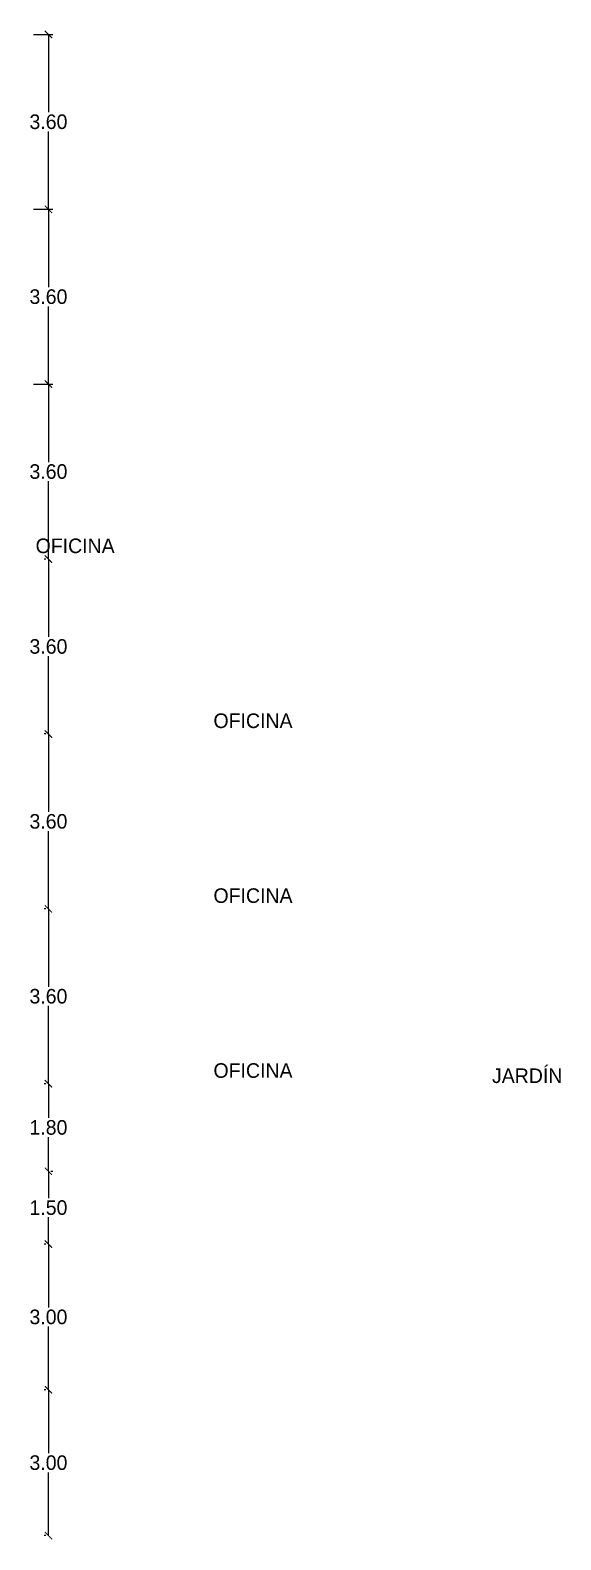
# Model space of a CAD drawing. Header units: millimetres. Extents: x -101 to 3415, y -52 to 1366.
# Drawn here: x 402.7 to 452.7, y 38.3 to 180.4 of the extents above; entities that cross this region are included whole.
import ezdxf

# ---------------------------------------------------------------- set-up
doc = ezdxf.new("R2010")
doc.units = ezdxf.units.MM
doc.layers.add('00_ARQ', color=8, linetype='Continuous')

# ---------------------------------------------------------------- blocks, each defined once
blk = doc.blocks.new('_ArchTick')
at = {"color": 0, "linetype": 'ByBlock', "const_width": 0.15}
blk.add_lwpolyline([(-0.5, -0.5), (0.5, 0.5)], dxfattribs=at)

msp = doc.modelspace()

# ---------------------------------------------------------------- linework, layer by layer
at = {"layer": '00_ARQ', "color": 9}
for p, q in [((403.036, 179.998), (404.86, 179.998)), ((404.449, 179.998), (404.449, 172.674)), ((404.449, 163.536), (404.449, 170.86)), ((403.036, 163.536), (404.86, 163.536)), ((403.036, 163.536), (404.86, 163.536)), ((404.449, 163.536), (404.449, 156.211)), ((404.449, 147.073), (404.449, 154.398)), ((403.036, 147.073), (404.86, 147.073)), ((403.036, 147.073), (404.86, 147.073)), ((404.449, 147.073), (404.449, 139.749)), ((404.449, 130.611), (404.449, 137.935)), ((404.22, 130.611), (404.037, 130.611)), ((404.22, 130.611), (404.037, 130.611)), ((404.449, 130.611), (404.449, 123.286)), ((404.449, 114.148), (404.449, 121.473)), ((404.22, 114.148), (404.037, 114.148)), ((404.22, 114.148), (404.037, 114.148)), ((404.449, 114.148), (404.449, 106.824)), ((404.449, 97.686), (404.449, 105.01)), ((404.22, 97.686), (404.037, 97.686)), ((404.22, 97.686), (404.037, 97.686)), ((404.449, 97.686), (404.449, 90.361)), ((404.449, 81.223), (404.449, 88.548)), ((404.22, 81.223), (404.037, 81.223)), ((404.22, 81.223), (404.037, 81.223)), ((404.449, 81.223), (404.449, 78.014)), ((404.449, 72.992), (404.449, 76.201)), ((404.449, 72.992), (404.449, 70.469)), ((404.678, 72.992), (404.86, 72.992)), ((404.678, 72.992), (404.86, 72.992)), ((404.449, 66.133), (404.449, 68.656)), ((404.22, 66.133), (404.037, 66.133)), ((404.22, 66.133), (404.037, 66.133)), ((404.449, 66.133), (404.449, 60.18)), ((404.449, 52.414), (404.449, 58.367)), ((404.22, 52.414), (404.037, 52.414)), ((404.22, 52.414), (404.037, 52.414)), ((404.449, 52.414), (404.449, 46.461)), ((404.449, 38.695), (404.449, 44.648)), ((404.22, 38.695), (404.037, 38.695))]:
    msp.add_line(p, q, dxfattribs=at)

# ---------------------------------------------------------------- block references
at = {"layer": '00_ARQ', "color": 9, "xscale": 0.6859377647626195, "yscale": 0.6859377647626195, "zscale": 0.6859377647626195}
for p, rotation in [((404.449, 179.998), 90), ((404.449, 163.536), 90), ((404.449, 163.536), 270), ((404.449, 147.073), 270), ((404.449, 147.073), 90), ((404.449, 130.611), 270), ((404.449, 130.611), 90), ((404.449, 114.148), 270), ((404.449, 114.148), 90), ((404.449, 97.686), 270), ((404.449, 97.686), 90), ((404.449, 81.223), 270), ((404.449, 81.223), 90), ((404.449, 72.992), 270), ((404.449, 72.992), 90), ((404.449, 66.133), 270), ((404.449, 66.133), 90), ((404.449, 52.414), 270), ((404.449, 52.414), 90), ((404.449, 38.695), 270)]:
    msp.add_blockref('_ArchTick', p, dxfattribs=dict(at, rotation=rotation))

# ---------------------------------------------------------------- texts
at = {"layer": '00_ARQ', "color": 9, "char_height": 1.3719, "attachment_point": 5}
for s, insert in [('\\A1;3.60', (404.449, 171.767)), ('\\A1;3.60', (404.449, 155.305)), ('\\A1;3.60', (404.449, 138.842)), ('\\A1;3.60', (404.449, 122.38)), ('\\A1;3.60', (404.449, 105.917)), ('\\A1;3.60', (404.449, 89.455)), ('\\A1;1.80', (404.449, 77.108)), ('\\A1;1.50', (404.449, 69.562)), ('\\A1;3.00', (404.449, 59.273)), ('\\A1;3.00', (404.449, 45.555))]:
    msp.add_mtext(s, dxfattribs=dict(at, insert=insert))
at = {"layer": '00_ARQ', "color": 9, "char_height": 1.3719, "attachment_point": 3}
for s, insert in [('OFICINA', (410.683, 132.545)), ('OFICINA', (427.42, 116.082)), ('OFICINA', (427.42, 99.62)), ('OFICINA', (427.42, 83.157)), ('JARDÍN', (452.814, 82.667))]:
    msp.add_mtext_dynamic_manual_height_columns(s, width=121.94872, gutter_width=648.089, heights=[0], dxfattribs=dict(at, insert=insert))

doc.saveas('drawing.dxf')
